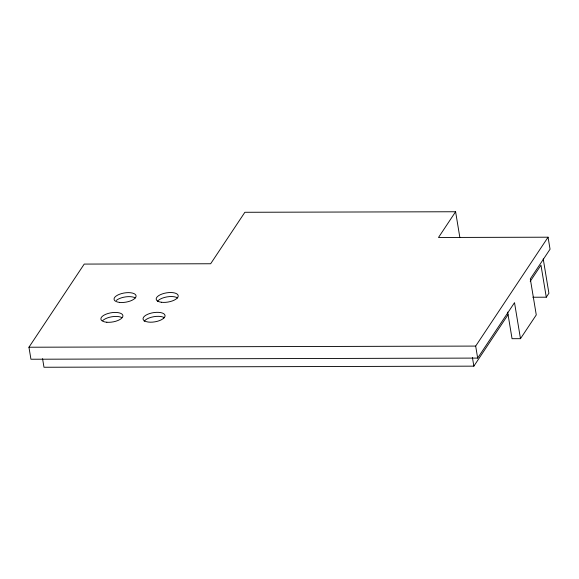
<?xml version="1.0" encoding="UTF-8"?>
<svg xmlns="http://www.w3.org/2000/svg" width="579" height="579" viewBox="0 0 579 579"><rect width="100%" height="100%" fill="white"/><g stroke="black" fill="none" stroke-linecap="round" stroke-linejoin="round"><path stroke-width="0.87" d="M507.645 312.11L512.046 338.693L520.478 338.672L514.514 302.658L477.668 358.09L30.94 359.233L28.95 347.226L84.223 264.082L210.655 263.756L244.874 212.283L455.601 211.748L459.827 237.318M455.601 211.748L438.491 237.484L548.06 237.202L550.05 249.202L530.306 278.897L536.27 314.918L520.478 338.672M477.668 358.09L475.677 346.083L548.06 237.202M42.564 358.683L43.982 367.252L473.854 366.152L508.072 314.687M530.219 281.365L540.974 265.189L546.279 297.201L532.803 297.237M546.279 297.201L548.906 293.242L543.225 258.907M28.95 347.226L475.677 346.083M472.435 357.583L473.854 366.152M144.193 321.287A11.139 4.654 -9.4 0 1 153.725 316.706A11.139 4.654 -9.4 0 1 164.472 317.748M157.358 301.493A11.139 4.654 -9.4 0 1 166.882 296.911A11.139 4.654 -9.4 0 1 177.637 297.953M102.787 320.534A11.139 4.654 -9.4 0 1 121.851 317.574M116.227 300.487A11.139 4.654 -9.4 0 1 135.312 297.946M163.358 318.515L161.519 319.709A11.139 4.654 -9.4 0 1 148.159 322.04L145.951 321.555A11.139 4.654 -9.4 0 1 145.908 315.2A11.139 4.654 -9.4 0 1 160.738 312.609A11.139 4.654 -9.4 0 1 163.358 318.515M161.317 302.245A11.139 4.654 -9.4 0 0 178.223 296.159A11.139 4.654 -9.4 0 0 162.098 293.987A11.139 4.654 -9.4 0 0 161.317 302.245M106.84 322.242A11.139 4.654 -9.4 0 0 122.914 315.656A11.139 4.654 -9.4 0 0 105.971 314.209A11.139 4.654 -9.4 0 0 106.84 322.242M119.491 302.39A11.139 4.654 -9.4 0 0 136.087 296.108A11.139 4.654 -9.4 0 0 119.621 294.219A11.139 4.654 -9.4 0 0 119.491 302.39"/></g></svg>
